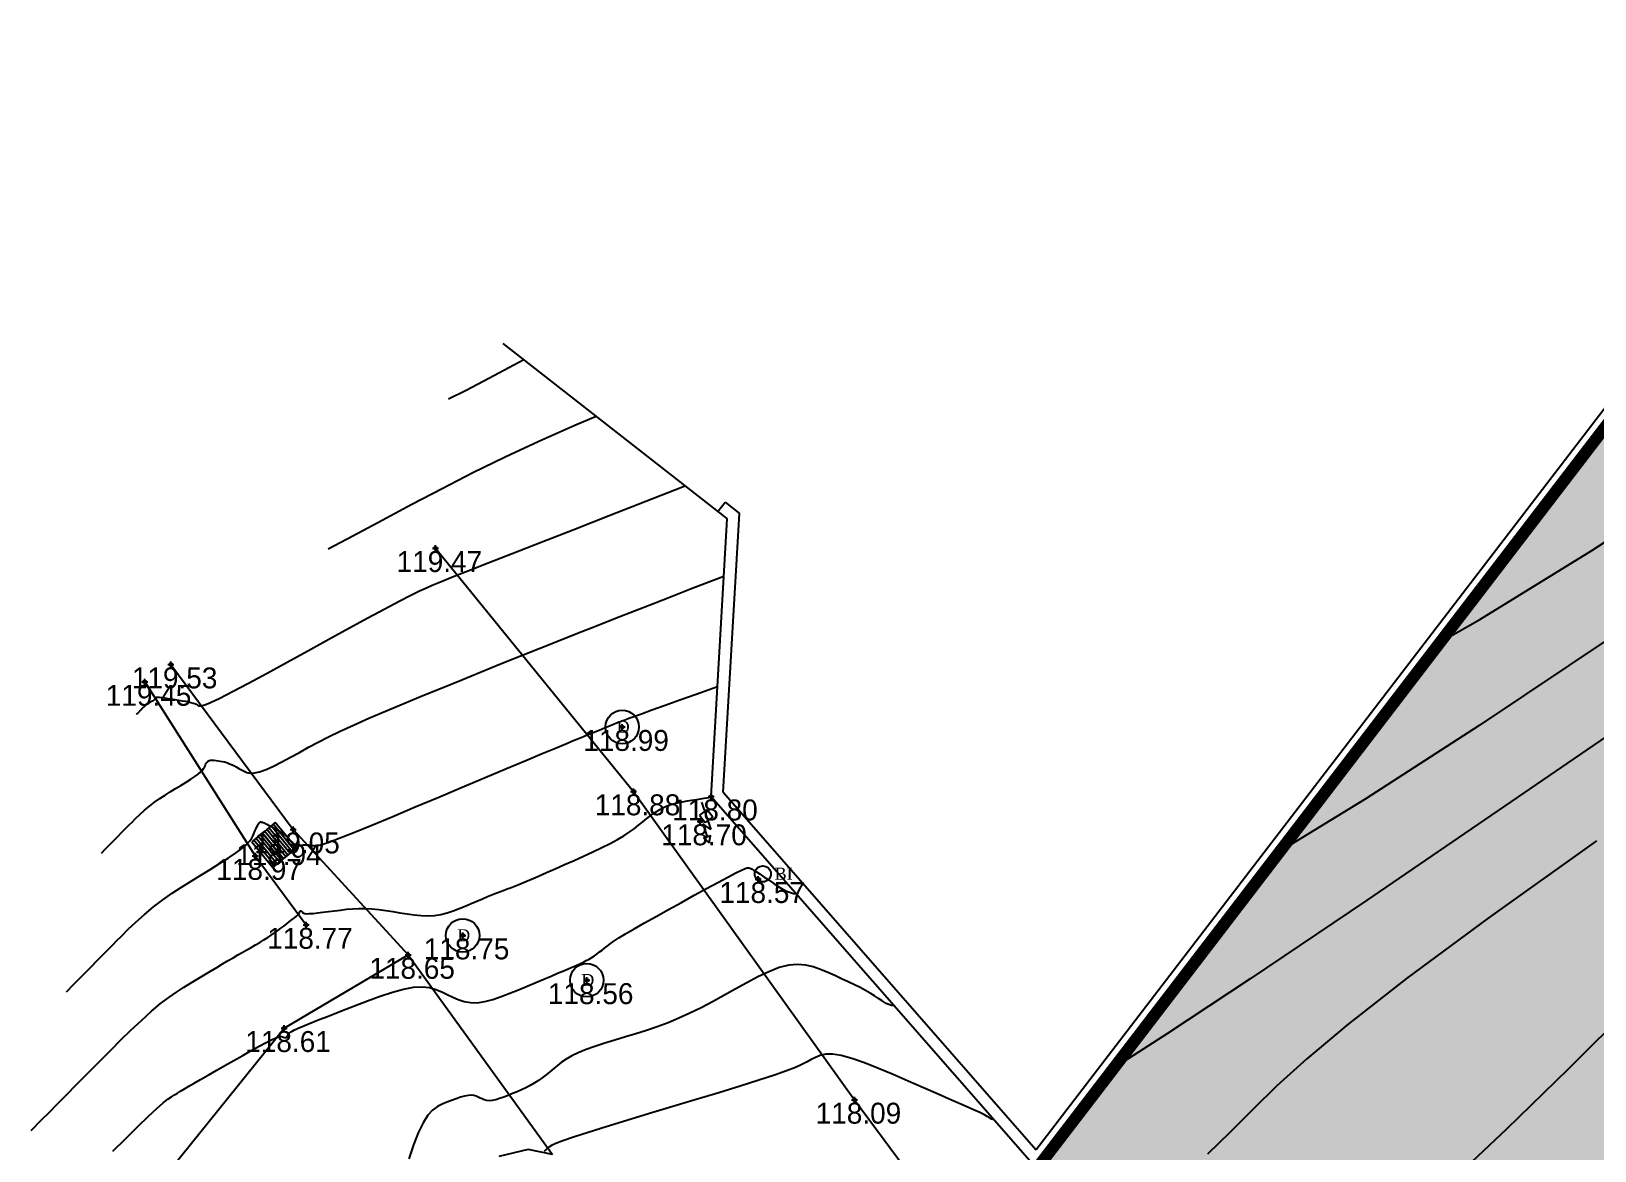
# Model space of a CAD drawing. Extents: x -196763 to -87623, y -65703 to -55832.
# Drawn here: x -87841.71 to -87815.55, y -65598.75 to -65580.02 of the extents above; entities that cross this region are included whole.
import ezdxf
from ezdxf.enums import TextEntityAlignment as Align

# ---------------------------------------------------------------- set-up
doc = ezdxf.new("R2010")
doc.units = 0
doc.header["$MEASUREMENT"] = 0
doc.header["$PDMODE"] = 34
doc.header["$PDSIZE"] = 0.05
doc.linetypes.add('DASHED', pattern=[70, 50, -20])
doc.layers.add('0_Limites_Terreno', color=30, linetype='DASHED', lineweight=35)
for name, color, linetype in [('0_tramas piso0', 7, 'Continuous'), ('AG_BOCA_INCENDIO', 7, 'Continuous'), ('CV', 8, 'Continuous'), ('CVD', 6, 'Continuous'), ('LEVTP_BERMA', 6, 'Continuous'), ('LEVTP_ELEC_POSTE_MEDIA_TENSAO', 7, 'Continuous'), ('LEVTP_MURO', 1, 'Continuous'), ('LEVTP_SAN_DOM_CX', 7, 'Continuous'), ('LEVTP_SAN_PLUV_SARJETA', 7, 'Continuous'), ('POINTS', 2, 'Continuous'), ('Z', 1, 'Continuous')]:
    doc.layers.add(name, color=color, linetype=linetype)
doc.styles.add('TIMES NEW ROMAN', font='times.ttf')

# ---------------------------------------------------------------- blocks, each defined once
blk = doc.blocks.new('BOCA DE INCENDIO REDONDA')
at = {"layer": 'AG_BOCA_INCENDIO'}
blk.add_circle((0, 0), 0.134, dxfattribs=at)
at = {"layer": 'AG_BOCA_INCENDIO', "style": 'TIMES NEW ROMAN'}
blk.add_text('BI', height=0.2, dxfattribs=at).set_placement((0.197, -0.097))
blk = doc.blocks.new('POSTE MEDIA TENSAO')
at = {"layer": 'LEVTP_ELEC_POSTE_MEDIA_TENSAO'}
for p, q in [((0.158, 0.094), (0.246, 0.366)), ((-0.092, -0.29), (0.092, 0.29)), ((0.092, 0.29), (0.158, 0.094))]:
    blk.add_line(p, q, dxfattribs=at)
blk.add_lwpolyline([(0.285, 0.492), (0.177, 0.391), (0.318, 0.348)], close=True, dxfattribs=at)
for points in [[(-0.1, 0.095), (0.1, 0.095)], [(-0.1, -0.095), (-0.1, 0.095)], [(0.1, -0.095), (0.1, 0.095)], [(-0.1, -0.095), (0.1, -0.095)]]:
    blk.add_lwpolyline(points, dxfattribs=at)
blk = doc.blocks.new('SARG RECT')
at = {"layer": 'LEVTP_SAN_PLUV_SARJETA'}
for p, q in [((-0.348, 0.348), (-0.348, 0)), ((0.348, 0.348), (-0.348, 0.348)), ((0.348, 0), (0.348, 0.348)), ((0.348, 0.29), (-0.348, 0.29)), ((0.348, 0.232), (-0.348, 0.232)), ((0.348, 0.174), (-0.348, 0.174)), ((0.348, 0.116), (-0.348, 0.116)), ((0.348, 0.058), (-0.348, 0.058)), ((-0.348, 0), (0.348, 0))]:
    blk.add_line(p, q, dxfattribs=at)
blk = doc.blocks.new('CX DOM RED')
at = {"layer": 'LEVTP_SAN_DOM_CX'}
blk.add_circle((118.482, -75.333), 0.28, dxfattribs=at)
at = {"layer": 'LEVTP_SAN_DOM_CX', "style": 'TIMES NEW ROMAN'}
blk.add_text('D', height=0.2, dxfattribs=at).set_placement((118.389, -75.43))

msp = doc.modelspace()

# ---------------------------------------------------------------- hatches: boundary and pattern name
at = {"layer": '0_tramas piso0', "transparency": 33554536}
h = msp.add_hatch(color=55, dxfattribs=at)
h.dxf.hatch_style = 1
h.paths.add_polyline_path([(-87781.781, -65601.29), (-87775.512, -65593.673), (-87769.826, -65586.055), (-87769.145, -65585.075), (-87800.258, -65566.932), (-87824.764, -65598.896), (-87820.063, -65604.223), (-87804.167, -65587.33), (-87795.446, -65577.692), (-87782.47, -65589.434), (-87789.85, -65597.589), (-87789.183, -65598.193), (-87790.524, -65599.676), (-87796.286, -65594.462), (-87810.771, -65613.943, 0.026518), (-87799.649, -65623.303), (-87798.54, -65622.935), (-87796.168, -65620.22), (-87792.158, -65615.619), (-87787.572, -65608.837)])
h.paths.add_polyline_path([(-87797.213, -65593.624), (-87801.479, -65589.764), (-87817.738, -65606.858), (-87816.632, -65608.111, 0.002029), (-87815.87, -65608.912, 0.008016), (-87812.521, -65612.279)], flags=17)

# ---------------------------------------------------------------- linework, layer by layer
at = {"layer": '0_Limites_Terreno', "ltscale": 0.02, "const_width": 0.2, "flags": 128}
msp.add_lwpolyline([(-87781.781, -65601.29), (-87775.512, -65593.673), (-87769.826, -65586.055), (-87769.145, -65585.075), (-87800.258, -65566.932), (-87824.885, -65599.053), (-87825.775, -65600.168), (-87821.282, -65605.131), (-87819.31, -65607.764), (-87816.323, -65611.177), (-87813.849, -65613.468), (-87811.47, -65615.392), (-87806.577, -65618.912), (-87801.091, -65622.497), (-87799.787, -65623.349), (-87798.54, -65622.935), (-87796.168, -65620.22), (-87792.158, -65615.619), (-87787.572, -65608.837)], close=True, dxfattribs=at)
at = {"layer": 'CV', "linetype": 'Continuous'}
for points in [[(-87793.06, -65574.903, 0), (-87799.249, -65579.191, 0), (-87801.715, -65580.887, 0), (-87804.398, -65582.73, 0), (-87807.189, -65584.648, 0), (-87807.189, -65584.648, 0), (-87809.985, -65586.566, 0), (-87812.691, -65588.416, 0), (-87815.22, -65590.129, 0), (-87817.482, -65591.637, 0), (-87819.39, -65592.87, 0), (-87819.39, -65592.87, 0), (-87820.811, -65593.739, 0)], [(-87801.18, -65582.095, 0), (-87801.893, -65582.585, 0), (-87804.901, -65584.651, 0), (-87808.032, -65586.802, 0), (-87808.032, -65586.802, 0), (-87811.164, -65588.952, 0), (-87814.177, -65591.019, 0), (-87816.952, -65592.918, 0), (-87819.369, -65594.564, 0), (-87821.312, -65595.875, 0), (-87821.312, -65595.875, 0), (-87822.699, -65596.794, 0), (-87823.59, -65597.364, 0)], [(-87833.471, -65585.524, 0), (-87833.634, -65585.611, 0), (-87834.054, -65585.834, 0), (-87834.434, -65586.032, 0), (-87834.728, -65586.179, 0)], [(-87832.258, -65586.471, 0), (-87832.615, -65586.621, 0), (-87833.215, -65586.885, 0), (-87833.215, -65586.885, 0), (-87833.781, -65587.148, 0), (-87834.32, -65587.413, 0), (-87834.838, -65587.677, 0), (-87835.341, -65587.942, 0), (-87835.838, -65588.207, 0), (-87835.838, -65588.207, 0), (-87836.33, -65588.469, 0), (-87836.745, -65588.689, 0)], [(-87818.128, -65590.239, 0), (-87817.468, -65589.865, 0), (-87817.468, -65589.865, 0), (-87815.595, -65588.709, 0), (-87813.488, -65587.341, 0)], [(-87839.951, -65591.452, 0), (-87839.939, -65591.439, 0), (-87839.93, -65591.43, 0), (-87839.919, -65591.419, 0), (-87839.908, -65591.408, 0), (-87839.897, -65591.397, 0), (-87839.888, -65591.388, 0), (-87839.888, -65591.388, 0), (-87839.882, -65591.382, 0), (-87839.878, -65591.377, 0), (-87839.874, -65591.374, 0), (-87839.869, -65591.369, 0), (-87839.863, -65591.363, 0), (-87839.863, -65591.363, 0), (-87839.854, -65591.354, 0), (-87839.843, -65591.342, 0), (-87839.829, -65591.33, 0), (-87839.814, -65591.316, 0), (-87839.799, -65591.303, 0), (-87839.799, -65591.303, 0), (-87839.783, -65591.291, 0), (-87839.766, -65591.279, 0), (-87839.749, -65591.269, 0), (-87839.733, -65591.258, 0), (-87839.716, -65591.248, 0), (-87839.716, -65591.248, 0), (-87839.699, -65591.237, 0), (-87839.683, -65591.227, 0), (-87839.668, -65591.218, 0), (-87839.655, -65591.209, 0), (-87839.644, -65591.201, 0), (-87839.644, -65591.201, 0), (-87839.636, -65591.195, 0), (-87839.631, -65591.189, 0), (-87839.627, -65591.184, 0), (-87839.624, -65591.179, 0), (-87839.623, -65591.175, 0), (-87839.623, -65591.175, 0), (-87839.62, -65591.171, 0), (-87839.616, -65591.167, 0), (-87839.607, -65591.165, 0), (-87839.59, -65591.164, 0), (-87839.564, -65591.166, 0), (-87839.564, -65591.166, 0), (-87839.527, -65591.17, 0), (-87839.481, -65591.176, 0), (-87839.427, -65591.185, 0), (-87839.369, -65591.194, 0), (-87839.308, -65591.204, 0), (-87839.308, -65591.204, 0), (-87839.247, -65591.214, 0), (-87839.188, -65591.224, 0), (-87839.133, -65591.234, 0), (-87839.083, -65591.244, 0), (-87839.04, -65591.254, 0), (-87839.04, -65591.254, 0), (-87839.005, -65591.263, 0), (-87838.977, -65591.273, 0), (-87838.955, -65591.283, 0), (-87838.936, -65591.292, 0), (-87838.919, -65591.302, 0), (-87838.919, -65591.302, 0), (-87838.9, -65591.31, 0), (-87838.868, -65591.31, 0), (-87838.809, -65591.294, 0), (-87838.71, -65591.254, 0), (-87838.557, -65591.181, 0), (-87838.557, -65591.181, 0), (-87838.342, -65591.071, 0), (-87838.074, -65590.928, 0), (-87837.766, -65590.761, 0), (-87837.431, -65590.578, 0), (-87837.082, -65590.387, 0), (-87837.082, -65590.387, 0), (-87836.733, -65590.196, 0), (-87836.395, -65590.011, 0), (-87836.078, -65589.839, 0), (-87835.794, -65589.686, 0), (-87835.553, -65589.558, 0), (-87835.553, -65589.558, 0), (-87835.361, -65589.46, 0), (-87835.213, -65589.387, 0), (-87835.097, -65589.334, 0), (-87835.003, -65589.293, 0), (-87834.919, -65589.258, 0), (-87834.919, -65589.258, 0), (-87834.833, -65589.223, 0), (-87834.727, -65589.18, 0), (-87834.577, -65589.121, 0), (-87834.363, -65589.036, 0), (-87834.064, -65588.918, 0), (-87834.064, -65588.918, 0), (-87833.665, -65588.761, 0), (-87833.18, -65588.571, 0), (-87832.631, -65588.357, 0), (-87832.039, -65588.125, 0), (-87831.426, -65587.885, 0), (-87831.426, -65587.885, 0), (-87830.812, -65587.645, 0), (-87830.773, -65587.63, 0)], [(-87840.538, -65593.773, 0), (-87840.472, -65593.705, 0), (-87840.425, -65593.658, 0), (-87840.369, -65593.601, 0), (-87840.309, -65593.541, 0), (-87840.253, -65593.484, 0), (-87840.206, -65593.437, 0), (-87840.206, -65593.437, 0), (-87840.173, -65593.403, 0), (-87840.15, -65593.38, 0), (-87840.129, -65593.359, 0), (-87840.106, -65593.336, 0), (-87840.073, -65593.302, 0), (-87840.073, -65593.302, 0), (-87840.026, -65593.255, 0), (-87839.965, -65593.195, 0), (-87839.894, -65593.128, 0), (-87839.816, -65593.058, 0), (-87839.733, -65592.989, 0), (-87839.733, -65592.989, 0), (-87839.648, -65592.924, 0), (-87839.561, -65592.863, 0), (-87839.473, -65592.805, 0), (-87839.385, -65592.75, 0), (-87839.296, -65592.695, 0), (-87839.296, -65592.695, 0), (-87839.208, -65592.641, 0), (-87839.122, -65592.589, 0), (-87839.043, -65592.539, 0), (-87838.974, -65592.492, 0), (-87838.918, -65592.451, 0), (-87838.918, -65592.451, 0), (-87838.876, -65592.416, 0), (-87838.847, -65592.385, 0), (-87838.827, -65592.359, 0), (-87838.814, -65592.335, 0), (-87838.804, -65592.312, 0), (-87838.804, -65592.312, 0), (-87838.795, -65592.29, 0), (-87838.784, -65592.269, 0), (-87838.771, -65592.25, 0), (-87838.756, -65592.235, 0), (-87838.736, -65592.224, 0), (-87838.736, -65592.224, 0), (-87838.712, -65592.218, 0), (-87838.683, -65592.217, 0), (-87838.652, -65592.219, 0), (-87838.618, -65592.223, 0), (-87838.584, -65592.229, 0), (-87838.584, -65592.229, 0), (-87838.549, -65592.235, 0), (-87838.514, -65592.241, 0), (-87838.478, -65592.249, 0), (-87838.441, -65592.26, 0), (-87838.403, -65592.273, 0), (-87838.403, -65592.273, 0), (-87838.364, -65592.29, 0), (-87838.323, -65592.31, 0), (-87838.281, -65592.332, 0), (-87838.238, -65592.356, 0), (-87838.195, -65592.38, 0), (-87838.195, -65592.38, 0), (-87838.151, -65592.404, 0), (-87838.103, -65592.423, 0), (-87838.046, -65592.434, 0), (-87837.977, -65592.432, 0), (-87837.89, -65592.413, 0), (-87837.89, -65592.413, 0), (-87837.782, -65592.374, 0), (-87837.658, -65592.317, 0), (-87837.52, -65592.248, 0), (-87837.374, -65592.17, 0), (-87837.223, -65592.088, 0), (-87837.223, -65592.088, 0), (-87837.07, -65592.004, 0), (-87836.911, -65591.919, 0), (-87836.737, -65591.829, 0), (-87836.543, -65591.734, 0), (-87836.32, -65591.631, 0), (-87836.32, -65591.631, 0), (-87836.065, -65591.518, 0), (-87835.782, -65591.397, 0), (-87835.478, -65591.27, 0), (-87835.16, -65591.139, 0), (-87834.835, -65591.006, 0), (-87834.835, -65591.006, 0), (-87834.509, -65590.873, 0), (-87834.183, -65590.74, 0), (-87833.858, -65590.608, 0), (-87833.535, -65590.477, 0), (-87833.212, -65590.348, 0), (-87833.212, -65590.348, 0), (-87832.891, -65590.22, 0), (-87832.572, -65590.094, 0), (-87832.253, -65589.969, 0), (-87831.936, -65589.844, 0), (-87831.618, -65589.72, 0), (-87831.618, -65589.72, 0), (-87831.301, -65589.596, 0), (-87830.987, -65589.474, 0), (-87830.677, -65589.353, 0), (-87830.373, -65589.237, 0), (-87830.12, -65589.142, 0)], [(-87841.712, -65598.414, 0), (-87841.538, -65598.238, 0), (-87841.415, -65598.114, 0), (-87841.268, -65597.965, 0), (-87841.112, -65597.807, 0), (-87840.964, -65597.658, 0), (-87840.841, -65597.534, 0), (-87840.841, -65597.534, 0), (-87840.755, -65597.446, 0), (-87840.694, -65597.384, 0), (-87840.641, -65597.331, 0), (-87840.579, -65597.269, 0), (-87840.493, -65597.182, 0), (-87840.493, -65597.182, 0), (-87840.37, -65597.057, 0), (-87840.217, -65596.905, 0), (-87840.046, -65596.738, 0), (-87839.87, -65596.572, 0), (-87839.701, -65596.419, 0), (-87839.701, -65596.419, 0), (-87839.548, -65596.292, 0), (-87839.41, -65596.187, 0), (-87839.283, -65596.1, 0), (-87839.164, -65596.023, 0), (-87839.049, -65595.952, 0), (-87839.049, -65595.952, 0), (-87838.935, -65595.883, 0), (-87838.822, -65595.814, 0), (-87838.713, -65595.748, 0), (-87838.608, -65595.685, 0), (-87838.51, -65595.626, 0), (-87838.51, -65595.626, 0), (-87838.419, -65595.573, 0), (-87838.335, -65595.524, 0), (-87838.256, -65595.478, 0), (-87838.18, -65595.435, 0), (-87838.106, -65595.393, 0), (-87838.106, -65595.393, 0), (-87838.032, -65595.351, 0), (-87837.959, -65595.309, 0), (-87837.888, -65595.267, 0), (-87837.82, -65595.226, 0), (-87837.755, -65595.186, 0), (-87837.755, -65595.186, 0), (-87837.696, -65595.146, 0), (-87837.64, -65595.108, 0), (-87837.587, -65595.069, 0), (-87837.536, -65595.031, 0), (-87837.486, -65594.994, 0), (-87837.486, -65594.994, 0), (-87837.437, -65594.956, 0), (-87837.389, -65594.92, 0), (-87837.346, -65594.886, 0), (-87837.307, -65594.855, 0), (-87837.276, -65594.83, 0), (-87837.276, -65594.83, 0), (-87837.254, -65594.81, 0), (-87837.24, -65594.795, 0), (-87837.23, -65594.783, 0), (-87837.225, -65594.773, 0), (-87837.221, -65594.765, 0), (-87837.221, -65594.765, 0), (-87837.218, -65594.758, 0), (-87837.215, -65594.75, 0), (-87837.211, -65594.744, 0), (-87837.207, -65594.74, 0), (-87837.202, -65594.739, 0), (-87837.202, -65594.739, 0), (-87837.197, -65594.74, 0), (-87837.191, -65594.744, 0), (-87837.184, -65594.75, 0), (-87837.178, -65594.757, 0), (-87837.171, -65594.765, 0), (-87837.171, -65594.765, 0), (-87837.163, -65594.772, 0), (-87837.152, -65594.779, 0), (-87837.133, -65594.784, 0), (-87837.104, -65594.787, 0), (-87837.059, -65594.786, 0), (-87837.059, -65594.786, 0), (-87836.997, -65594.782, 0), (-87836.92, -65594.774, 0), (-87836.832, -65594.764, 0), (-87836.737, -65594.752, 0), (-87836.638, -65594.739, 0), (-87836.638, -65594.739, 0), (-87836.538, -65594.726, 0), (-87836.438, -65594.714, 0), (-87836.336, -65594.706, 0), (-87836.231, -65594.701, 0), (-87836.124, -65594.701, 0), (-87836.124, -65594.701, 0), (-87836.012, -65594.707, 0), (-87835.898, -65594.718, 0), (-87835.781, -65594.734, 0), (-87835.662, -65594.751, 0), (-87835.543, -65594.771, 0), (-87835.543, -65594.771, 0), (-87835.424, -65594.79, 0), (-87835.305, -65594.806, 0), (-87835.188, -65594.818, 0), (-87835.074, -65594.822, 0), (-87834.963, -65594.817, 0), (-87834.963, -65594.817, 0), (-87834.856, -65594.8, 0), (-87834.752, -65594.773, 0), (-87834.65, -65594.739, 0), (-87834.55, -65594.701, 0), (-87834.451, -65594.659, 0), (-87834.451, -65594.659, 0), (-87834.352, -65594.618, 0), (-87834.255, -65594.577, 0), (-87834.162, -65594.538, 0), (-87834.075, -65594.502, 0), (-87833.994, -65594.469, 0), (-87833.994, -65594.469, 0), (-87833.923, -65594.441, 0), (-87833.859, -65594.416, 0), (-87833.8, -65594.393, 0), (-87833.745, -65594.372, 0), (-87833.692, -65594.353, 0), (-87833.692, -65594.353, 0), (-87833.638, -65594.332, 0), (-87833.58, -65594.31, 0), (-87833.514, -65594.284, 0), (-87833.434, -65594.251, 0), (-87833.338, -65594.211, 0), (-87833.338, -65594.211, 0), (-87833.222, -65594.16, 0), (-87833.088, -65594.101, 0), (-87832.942, -65594.036, 0), (-87832.787, -65593.966, 0), (-87832.628, -65593.895, 0), (-87832.628, -65593.895, 0), (-87832.468, -65593.823, 0), (-87832.313, -65593.752, 0), (-87832.164, -65593.682, 0), (-87832.026, -65593.613, 0), (-87831.903, -65593.548, 0), (-87831.903, -65593.548, 0), (-87831.797, -65593.485, 0), (-87831.704, -65593.424, 0), (-87831.623, -65593.366, 0), (-87831.549, -65593.308, 0), (-87831.479, -65593.251, 0), (-87831.479, -65593.251, 0), (-87831.409, -65593.195, 0), (-87831.338, -65593.14, 0), (-87831.267, -65593.089, 0), (-87831.195, -65593.043, 0), (-87831.121, -65593.004, 0), (-87831.121, -65593.004, 0), (-87831.046, -65592.973, 0), (-87830.969, -65592.949, 0), (-87830.891, -65592.93, 0), (-87830.813, -65592.915, 0), (-87830.734, -65592.902, 0), (-87830.734, -65592.902, 0), (-87830.655, -65592.888, 0), (-87830.58, -65592.876, 0), (-87830.511, -65592.864, 0), (-87830.451, -65592.855, 0), (-87830.404, -65592.847, 0), (-87830.404, -65592.847, 0), (-87830.371, -65592.842, 0), (-87830.351, -65592.839, 0), (-87830.34, -65592.838, 0), (-87830.335, -65592.837, 0), (-87830.333, -65592.838, 0), (-87830.333, -65592.838, 0), (-87830.332, -65592.838, 0), (-87830.331, -65592.838, 0), (-87830.33, -65592.839, 0), (-87830.329, -65592.839, 0), (-87830.328, -65592.84, 0), (-87830.328, -65592.84, 0), (-87830.327, -65592.84, 0), (-87830.326, -65592.841, 0), (-87830.325, -65592.841, 0), (-87830.324, -65592.842, 0), (-87830.323, -65592.843, 0), (-87830.323, -65592.843, 0), (-87830.321, -65592.843, 0)], [(-87840.346, -65598.762, 0), (-87840.136, -65598.552, 0), (-87839.93, -65598.349, 0), (-87839.75, -65598.174, 0), (-87839.75, -65598.174, 0), (-87839.609, -65598.044, 0), (-87839.505, -65597.953, 0), (-87839.427, -65597.892, 0), (-87839.367, -65597.85, 0), (-87839.316, -65597.819, 0), (-87839.316, -65597.819, 0), (-87839.266, -65597.788, 0), (-87839.212, -65597.756, 0), (-87839.15, -65597.719, 0), (-87839.076, -65597.675, 0), (-87838.986, -65597.623, 0), (-87838.986, -65597.623, 0), (-87838.878, -65597.56, 0), (-87838.753, -65597.489, 0), (-87838.616, -65597.411, 0), (-87838.471, -65597.329, 0), (-87838.323, -65597.244, 0), (-87838.323, -65597.244, 0), (-87838.174, -65597.16, 0), (-87838.031, -65597.079, 0), (-87837.899, -65597.006, 0), (-87837.783, -65596.943, 0), (-87837.689, -65596.895, 0), (-87837.689, -65596.895, 0), (-87837.62, -65596.864, 0), (-87837.572, -65596.847, 0), (-87837.541, -65596.841, 0), (-87837.52, -65596.842, 0), (-87837.505, -65596.846, 0), (-87837.505, -65596.846, 0), (-87837.491, -65596.851, 0), (-87837.477, -65596.856, 0), (-87837.464, -65596.859, 0), (-87837.453, -65596.86, 0), (-87837.443, -65596.858, 0), (-87837.443, -65596.858, 0), (-87837.435, -65596.853, 0), (-87837.428, -65596.845, 0), (-87837.423, -65596.835, 0), (-87837.419, -65596.824, 0), (-87837.415, -65596.812, 0), (-87837.415, -65596.812, 0), (-87837.41, -65596.799, 0), (-87837.396, -65596.784, 0), (-87837.365, -65596.762, 0), (-87837.308, -65596.733, 0), (-87837.217, -65596.691, 0), (-87837.217, -65596.691, 0), (-87837.085, -65596.636, 0), (-87836.92, -65596.57, 0), (-87836.728, -65596.495, 0), (-87836.519, -65596.414, 0), (-87836.302, -65596.331, 0), (-87836.302, -65596.331, 0), (-87836.084, -65596.248, 0), (-87835.871, -65596.17, 0), (-87835.668, -65596.102, 0), (-87835.481, -65596.05, 0), (-87835.314, -65596.018, 0), (-87835.314, -65596.018, 0), (-87835.17, -65596.011, 0), (-87835.048, -65596.025, 0), (-87834.94, -65596.054, 0), (-87834.843, -65596.093, 0), (-87834.75, -65596.137, 0), (-87834.75, -65596.137, 0), (-87834.659, -65596.182, 0), (-87834.565, -65596.223, 0), (-87834.466, -65596.254, 0), (-87834.361, -65596.274, 0), (-87834.247, -65596.276, 0), (-87834.247, -65596.276, 0), (-87834.122, -65596.258, 0), (-87833.989, -65596.223, 0), (-87833.849, -65596.175, 0), (-87833.704, -65596.119, 0), (-87833.558, -65596.059, 0), (-87833.558, -65596.059, 0), (-87833.411, -65595.998, 0), (-87833.269, -65595.939, 0), (-87833.134, -65595.882, 0), (-87833.011, -65595.831, 0), (-87832.903, -65595.785, 0), (-87832.903, -65595.785, 0), (-87832.814, -65595.747, 0), (-87832.74, -65595.715, 0), (-87832.677, -65595.688, 0), (-87832.623, -65595.664, 0), (-87832.572, -65595.641, 0), (-87832.572, -65595.641, 0), (-87832.523, -65595.619, 0), (-87832.473, -65595.596, 0), (-87832.424, -65595.572, 0), (-87832.377, -65595.547, 0), (-87832.33, -65595.52, 0), (-87832.33, -65595.52, 0), (-87832.285, -65595.491, 0), (-87832.242, -65595.46, 0), (-87832.2, -65595.428, 0), (-87832.158, -65595.395, 0), (-87832.117, -65595.362, 0), (-87832.117, -65595.362, 0), (-87832.075, -65595.328, 0), (-87832.026, -65595.29, 0), (-87831.962, -65595.246, 0), (-87831.878, -65595.192, 0), (-87831.766, -65595.123, 0), (-87831.766, -65595.123, 0), (-87831.621, -65595.039, 0), (-87831.448, -65594.941, 0), (-87831.254, -65594.833, 0), (-87831.047, -65594.717, 0), (-87830.832, -65594.599, 0), (-87830.832, -65594.599, 0), (-87830.617, -65594.48, 0), (-87830.411, -65594.367, 0), (-87830.221, -65594.263, 0), (-87830.055, -65594.174, 0), (-87829.923, -65594.105, 0), (-87829.923, -65594.105, 0), (-87829.828, -65594.059, 0), (-87829.767, -65594.033, 0), (-87829.729, -65594.021, 0), (-87829.709, -65594.019, 0), (-87829.696, -65594.022, 0), (-87829.696, -65594.022, 0), (-87829.685, -65594.026, 0), (-87829.67, -65594.032, 0), (-87829.649, -65594.044, 0), (-87829.618, -65594.062, 0), (-87829.574, -65594.089, 0), (-87829.574, -65594.089, 0), (-87829.516, -65594.127, 0), (-87829.445, -65594.174, 0), (-87829.364, -65594.228, 0), (-87829.278, -65594.287, 0), (-87829.187, -65594.348, 0), (-87829.187, -65594.348, 0), (-87829.091, -65594.407, 0), (-87828.957, -65594.448, 0), (-87828.915, -65594.449, 0)], [(-87827.273, -65596.324, 0), (-87827.315, -65596.321, 0), (-87827.404, -65596.289, 0), (-87827.472, -65596.248, 0), (-87827.472, -65596.248, 0), (-87827.536, -65596.204, 0), (-87827.603, -65596.16, 0), (-87827.674, -65596.115, 0), (-87827.752, -65596.07, 0), (-87827.838, -65596.023, 0), (-87827.838, -65596.023, 0), (-87827.934, -65595.975, 0), (-87828.039, -65595.925, 0), (-87828.151, -65595.875, 0), (-87828.266, -65595.824, 0), (-87828.384, -65595.772, 0), (-87828.384, -65595.772, 0), (-87828.502, -65595.722, 0), (-87828.624, -65595.678, 0), (-87828.751, -65595.647, 0), (-87828.887, -65595.635, 0), (-87829.035, -65595.648, 0), (-87829.035, -65595.648, 0), (-87829.196, -65595.69, 0), (-87829.37, -65595.758, 0), (-87829.551, -65595.844, 0), (-87829.739, -65595.944, 0), (-87829.93, -65596.049, 0), (-87829.93, -65596.049, 0), (-87830.12, -65596.156, 0), (-87830.311, -65596.26, 0), (-87830.5, -65596.36, 0), (-87830.688, -65596.453, 0), (-87830.873, -65596.538, 0), (-87830.873, -65596.538, 0), (-87831.056, -65596.613, 0), (-87831.236, -65596.68, 0), (-87831.414, -65596.74, 0), (-87831.592, -65596.795, 0), (-87831.769, -65596.849, 0), (-87831.769, -65596.849, 0), (-87831.945, -65596.902, 0), (-87832.116, -65596.955, 0), (-87832.279, -65597.008, 0), (-87832.428, -65597.061, 0), (-87832.558, -65597.114, 0), (-87832.558, -65597.114, 0), (-87832.668, -65597.167, 0), (-87832.759, -65597.22, 0), (-87832.836, -65597.273, 0), (-87832.905, -65597.325, 0), (-87832.968, -65597.378, 0), (-87832.968, -65597.378, 0), (-87833.032, -65597.431, 0), (-87833.095, -65597.482, 0), (-87833.16, -65597.532, 0), (-87833.226, -65597.58, 0), (-87833.294, -65597.624, 0), (-87833.294, -65597.624, 0), (-87833.364, -65597.663, 0), (-87833.436, -65597.7, 0), (-87833.509, -65597.734, 0), (-87833.583, -65597.766, 0), (-87833.658, -65597.797, 0), (-87833.658, -65597.797, 0), (-87833.733, -65597.828, 0), (-87833.806, -65597.857, 0), (-87833.875, -65597.882, 0), (-87833.94, -65597.901, 0), (-87833.998, -65597.913, 0), (-87833.998, -65597.913, 0), (-87834.048, -65597.916, 0), (-87834.091, -65597.912, 0), (-87834.13, -65597.901, 0), (-87834.165, -65597.887, 0), (-87834.198, -65597.871, 0), (-87834.198, -65597.871, 0), (-87834.231, -65597.855, 0), (-87834.266, -65597.841, 0), (-87834.305, -65597.83, 0), (-87834.349, -65597.825, 0), (-87834.401, -65597.828, 0), (-87834.401, -65597.828, 0), (-87834.461, -65597.839, 0), (-87834.529, -65597.858, 0), (-87834.602, -65597.883, 0), (-87834.679, -65597.911, 0), (-87834.757, -65597.941, 0), (-87834.757, -65597.941, 0), (-87834.836, -65597.973, 0), (-87834.915, -65598.014, 0), (-87834.995, -65598.073, 0), (-87835.074, -65598.16, 0), (-87835.154, -65598.284, 0), (-87835.154, -65598.284, 0), (-87835.235, -65598.451, 0), (-87835.315, -65598.655, 0), (-87835.396, -65598.886, 0)], [(-87814.932, -65596.334, 0), (-87815.991, -65597.386, 0), (-87817.021, -65598.391, 0), (-87817.995, -65599.306, 0)], [(-87825.603, -65598.233, 0), (-87825.615, -65598.232, 0), (-87825.641, -65598.223, 0), (-87825.662, -65598.21, 0), (-87825.662, -65598.21, 0), (-87825.683, -65598.197, 0), (-87825.713, -65598.179, 0), (-87825.762, -65598.153, 0), (-87825.84, -65598.116, 0), (-87825.955, -65598.063, 0), (-87825.955, -65598.063, 0), (-87826.114, -65597.992, 0), (-87826.312, -65597.905, 0), (-87826.537, -65597.807, 0), (-87826.781, -65597.7, 0), (-87827.035, -65597.59, 0), (-87827.035, -65597.59, 0), (-87827.289, -65597.48, 0), (-87827.536, -65597.376, 0), (-87827.767, -65597.284, 0), (-87827.977, -65597.21, 0), (-87828.156, -65597.16, 0), (-87828.156, -65597.16, 0), (-87828.301, -65597.138, 0), (-87828.417, -65597.14, 0), (-87828.509, -65597.159, 0), (-87828.587, -65597.191, 0), (-87828.658, -65597.229, 0), (-87828.658, -65597.229, 0), (-87828.729, -65597.268, 0), (-87828.814, -65597.31, 0), (-87828.924, -65597.359, 0), (-87829.074, -65597.418, 0), (-87829.275, -65597.489, 0), (-87829.275, -65597.489, 0), (-87829.537, -65597.575, 0), (-87829.851, -65597.673, 0), (-87830.204, -65597.782, 0), (-87830.583, -65597.896, 0), (-87830.975, -65598.014, 0), (-87830.975, -65598.014, 0), (-87831.367, -65598.132, 0), (-87831.744, -65598.246, 0), (-87832.091, -65598.352, 0), (-87832.394, -65598.447, 0), (-87832.639, -65598.526, 0), (-87832.639, -65598.526, 0), (-87832.815, -65598.587, 0), (-87832.932, -65598.633, 0), (-87833.005, -65598.667, 0), (-87833.048, -65598.694, 0), (-87833.077, -65598.716, 0), (-87833.077, -65598.716, 0), (-87833.103, -65598.738, 0), (-87833.13, -65598.761, 0)]]:
    msp.add_polyline3d(points, dxfattribs=at)
at = {"layer": 'CVD', "linetype": 'Continuous'}
for points in [[(-87841.125, -65596.093, 0), (-87841.005, -65595.972, 0), (-87840.92, -65595.886, 0), (-87840.818, -65595.783, 0), (-87840.71, -65595.674, 0), (-87840.608, -65595.571, 0), (-87840.524, -65595.485, 0), (-87840.524, -65595.485, 0), (-87840.464, -65595.425, 0), (-87840.422, -65595.382, 0), (-87840.385, -65595.345, 0), (-87840.343, -65595.302, 0), (-87840.283, -65595.242, 0), (-87840.283, -65595.242, 0), (-87840.197, -65595.156, 0), (-87840.088, -65595.048, 0), (-87839.96, -65594.927, 0), (-87839.818, -65594.799, 0), (-87839.668, -65594.674, 0), (-87839.668, -65594.674, 0), (-87839.513, -65594.556, 0), (-87839.356, -65594.446, 0), (-87839.197, -65594.342, 0), (-87839.037, -65594.242, 0), (-87838.876, -65594.143, 0), (-87838.876, -65594.143, 0), (-87838.716, -65594.046, 0), (-87838.562, -65593.95, 0), (-87838.419, -65593.859, 0), (-87838.293, -65593.775, 0), (-87838.191, -65593.701, 0), (-87838.191, -65593.701, 0), (-87838.115, -65593.637, 0), (-87838.063, -65593.582, 0), (-87838.028, -65593.534, 0), (-87838.004, -65593.491, 0), (-87837.986, -65593.45, 0), (-87837.986, -65593.45, 0), (-87837.969, -65593.409, 0), (-87837.952, -65593.371, 0), (-87837.936, -65593.336, 0), (-87837.921, -65593.305, 0), (-87837.908, -65593.282, 0), (-87837.908, -65593.282, 0), (-87837.896, -65593.266, 0), (-87837.886, -65593.257, 0), (-87837.876, -65593.253, 0), (-87837.868, -65593.253, 0), (-87837.859, -65593.254, 0), (-87837.859, -65593.254, 0), (-87837.851, -65593.255, 0), (-87837.841, -65593.257, 0), (-87837.829, -65593.261, 0), (-87837.814, -65593.267, 0), (-87837.795, -65593.276, 0), (-87837.795, -65593.276, 0), (-87837.77, -65593.289, 0), (-87837.741, -65593.305, 0), (-87837.709, -65593.322, 0), (-87837.675, -65593.342, 0), (-87837.639, -65593.362, 0), (-87837.639, -65593.362, 0), (-87837.604, -65593.383, 0), (-87837.569, -65593.403, 0), (-87837.536, -65593.423, 0), (-87837.505, -65593.443, 0), (-87837.477, -65593.463, 0), (-87837.477, -65593.463, 0), (-87837.452, -65593.483, 0), (-87837.431, -65593.502, 0), (-87837.411, -65593.521, 0), (-87837.394, -65593.54, 0), (-87837.377, -65593.56, 0), (-87837.377, -65593.56, 0), (-87837.36, -65593.579, 0), (-87837.343, -65593.597, 0), (-87837.326, -65593.613, 0), (-87837.308, -65593.627, 0), (-87837.29, -65593.637, 0), (-87837.29, -65593.637, 0), (-87837.272, -65593.643, 0), (-87837.253, -65593.646, 0), (-87837.234, -65593.646, 0), (-87837.215, -65593.645, 0), (-87837.196, -65593.643, 0), (-87837.196, -65593.643, 0), (-87837.177, -65593.64, 0), (-87837.157, -65593.638, 0), (-87837.137, -65593.636, 0), (-87837.117, -65593.635, 0), (-87837.096, -65593.635, 0), (-87837.096, -65593.635, 0), (-87837.075, -65593.636, 0), (-87837.052, -65593.639, 0), (-87837.03, -65593.642, 0), (-87837.007, -65593.645, 0), (-87836.984, -65593.649, 0), (-87836.984, -65593.649, 0), (-87836.958, -65593.651, 0), (-87836.918, -65593.647, 0), (-87836.847, -65593.629, 0), (-87836.732, -65593.591, 0), (-87836.558, -65593.526, 0), (-87836.558, -65593.526, 0), (-87836.314, -65593.429, 0), (-87836.011, -65593.304, 0), (-87835.663, -65593.16, 0), (-87835.285, -65593.001, 0), (-87834.892, -65592.836, 0), (-87834.892, -65592.836, 0), (-87834.499, -65592.671, 0), (-87834.118, -65592.51, 0), (-87833.76, -65592.36, 0), (-87833.437, -65592.224, 0), (-87833.161, -65592.109, 0), (-87833.161, -65592.109, 0), (-87832.94, -65592.017, 0), (-87832.766, -65591.944, 0), (-87832.627, -65591.887, 0), (-87832.512, -65591.84, 0), (-87832.408, -65591.797, 0), (-87832.408, -65591.797, 0), (-87832.307, -65591.756, 0), (-87832.209, -65591.716, 0), (-87832.118, -65591.679, 0), (-87832.037, -65591.646, 0), (-87831.97, -65591.618, 0), (-87831.97, -65591.618, 0), (-87831.918, -65591.597, 0), (-87831.879, -65591.582, 0), (-87831.851, -65591.57, 0), (-87831.829, -65591.562, 0), (-87831.811, -65591.555, 0), (-87831.811, -65591.555, 0), (-87831.791, -65591.547, 0), (-87831.761, -65591.536, 0), (-87831.709, -65591.517, 0), (-87831.626, -65591.487, 0), (-87831.5, -65591.441, 0), (-87831.5, -65591.441, 0), (-87831.324, -65591.379, 0), (-87831.106, -65591.301, 0), (-87830.856, -65591.212, 0), (-87830.585, -65591.116, 0), (-87830.304, -65591.015, 0), (-87830.304, -65591.015, 0), (-87830.228, -65590.988, 0)], [(-87815.517, -65593.569, 0), (-87817.331, -65594.863, 0), (-87817.331, -65594.863, 0), (-87818.696, -65595.872, 0), (-87819.676, -65596.635, 0), (-87820.367, -65597.214, 0), (-87820.866, -65597.67, 0), (-87821.269, -65598.065, 0), (-87821.269, -65598.065, 0), (-87821.653, -65598.447, 0), (-87822.028, -65598.813, 0)]]:
    msp.add_polyline3d(points, dxfattribs=at)
at = {"layer": 'LEVTP_BERMA', "linetype": 'Continuous'}
for p, q in [((-87834.947, -65588.672), (-87831.631, -65592.741)), ((-87839.378, -65590.618), (-87837.33, -65593.379)), ((-87839.814, -65590.909), (-87837.964, -65593.821)), ((-87831.631, -65592.741), (-87827.934, -65597.9)), ((-87837.33, -65593.379), (-87835.403, -65595.476)), ((-87837.964, -65593.821), (-87837.113, -65594.974, 118.77)), ((-87837.48, -65596.701), (-87835.403, -65595.476)), ((-87835.403, -65595.476), (-87832.987, -65598.818)), ((-87839.518, -65599.229), (-87837.48, -65596.701)), ((-87827.934, -65597.9), (-87824.569, -65602.437)), ((-87833.395, -65598.73), (-87833.886, -65598.849)), ((-87832.987, -65598.818), (-87833.395, -65598.73))]:
    msp.add_line(p, q, dxfattribs=at)
at = {"layer": 'LEVTP_MURO', "linetype": 'Continuous'}
for p, q in [((-87800.555, -65566.99), (-87824.895, -65598.738)), ((-87800.258, -65566.932), (-87824.885, -65599.053)), ((-87833.823, -65585.25), (-87830.065, -65588.183)), ((-87830.223, -65588.06), (-87830.102, -65587.905)), ((-87830.102, -65587.905), (-87829.859, -65588.094)), ((-87830.335, -65592.827), (-87830.065, -65588.183)), ((-87830.131, -65592.757), (-87829.859, -65588.094)), ((-87830.335, -65592.827), (-87824.885, -65599.053)), ((-87830.131, -65592.757), (-87824.895, -65598.738))]:
    msp.add_line(p, q, dxfattribs=at)
at = {"layer": 'POINTS'}
for p in [(-87834.947, -65588.672, 119.467), (-87839.378, -65590.618, 119.527), (-87839.814, -65590.909, 119.447), (-87831.822, -65591.664, 118.988), (-87831.631, -65592.741, 118.88), (-87830.335, -65592.827, 118.802), (-87830.518, -65593.243, 118.703), (-87837.632, -65593.575, 118.937), (-87837.33, -65593.379, 119.048), (-87837.964, -65593.821, 118.973), (-87829.545, -65594.208, 118.572), (-87837.113, -65594.974, 118.77), (-87834.492, -65595.151, 118.753), (-87835.403, -65595.476, 118.646), (-87832.415, -65595.9, 118.563), (-87837.48, -65596.701, 118.607), (-87827.934, -65597.9, 118.086)]:
    msp.add_point(p, dxfattribs=at)

# ---------------------------------------------------------------- block references
at = {"layer": 'AG_BOCA_INCENDIO'}
msp.add_blockref('BOCA DE INCENDIO REDONDA', (-87829.469, -65594.121, 118.572), dxfattribs=at)
at = {"layer": 'LEVTP_ELEC_POSTE_MEDIA_TENSAO', "xscale": 0.8, "yscale": 0.8, "zscale": 0.8, "rotation": 216.6368496427453}
msp.add_blockref('POSTE MEDIA TENSAO', (-87830.417, -65593.151), dxfattribs=at)
at = {"layer": 'LEVTP_SAN_DOM_CX'}
for p in [(-87950.304, -65516.331, 118.988), (-87952.974, -65519.818, 118.753), (-87950.897, -65520.567, 118.563)]:
    msp.add_blockref('CX DOM RED', p, dxfattribs=at)
at = {"layer": 'LEVTP_SAN_PLUV_SARJETA', "xscale": 0.8, "yscale": 0.8, "zscale": 0.8, "rotation": 309.5070068362256}
for p in [(-87837.666, -65593.653), (-87837.845, -65593.801)]:
    msp.add_blockref('SARG RECT', p, dxfattribs=at)

# ---------------------------------------------------------------- texts
at = {"layer": 'Z'}
for s, p in [(' 119.47', (-87834.947, -65589.072, 119.467)), (' 119.53', (-87839.378, -65591.018, 119.527)), (' 119.45', (-87839.814, -65591.309, 119.447)), (' 118.99', (-87831.822, -65592.064, 118.988)), (' 118.88', (-87831.631, -65593.141, 118.88)), (' 118.80', (-87830.335, -65593.227, 118.802)), (' 119.05', (-87837.33, -65593.779, 119.048)), (' 118.70', (-87830.518, -65593.643, 118.703)), (' 118.94', (-87837.632, -65593.975, 118.937)), (' 118.97', (-87837.964, -65594.221, 118.973)), (' 118.57', (-87829.545, -65594.608, 118.572)), (' 118.77', (-87837.113, -65595.374, 118.77)), (' 118.75', (-87834.492, -65595.551, 118.753)), (' 118.65', (-87835.403, -65595.876, 118.646)), (' 118.56', (-87832.415, -65596.3, 118.563)), (' 118.61', (-87837.48, -65597.101, 118.607)), (' 118.09', (-87827.934, -65598.3, 118.086))]:
    msp.add_text(s, height=0.35, dxfattribs=at).set_placement(p, align=Align.CENTER)

doc.saveas('drawing.dxf')
